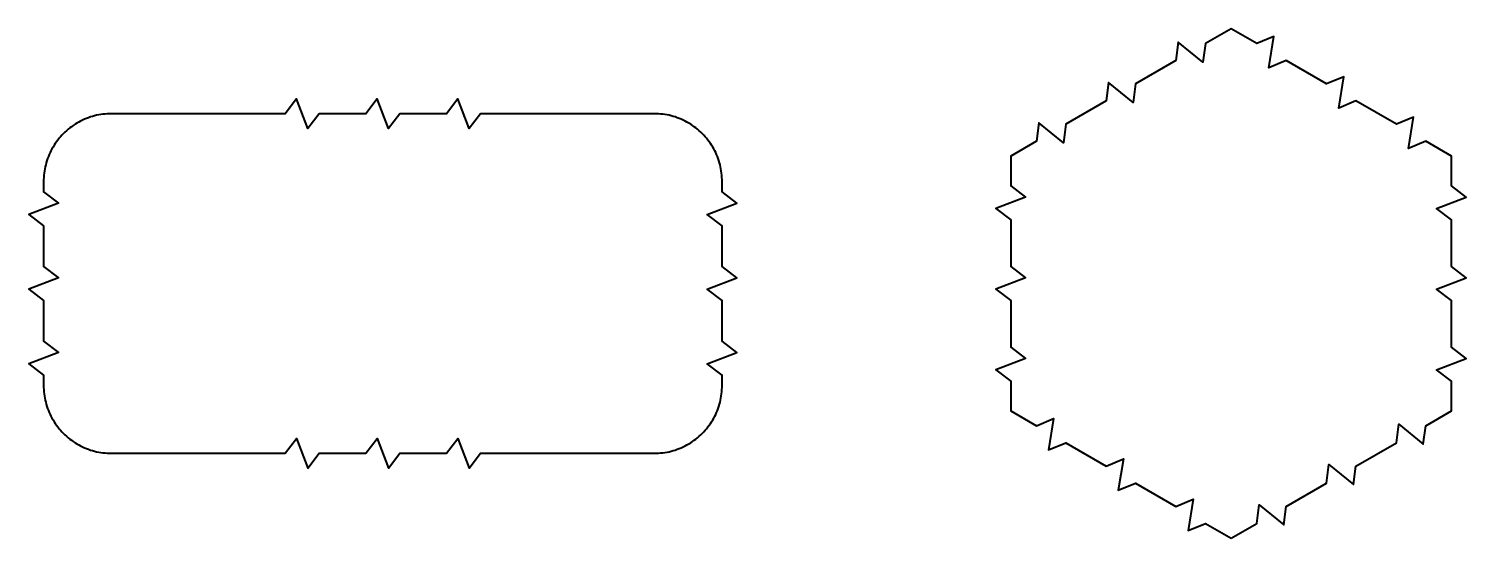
# Model space of a CAD drawing. Header units: millimetres. Extents: x -2 to 168, y -10 to 50.
import ezdxf

# ---------------------------------------------------------------- set-up
doc = ezdxf.new("R2010")
doc.units = ezdxf.units.MM
doc.layers.add('tmp-broken', color=250, linetype='Continuous', lineweight=40, true_color=0x000000)

msp = doc.modelspace()

# ---------------------------------------------------------------- linework, layer by layer
at = {"layer": 'tmp-broken', "color": 250, "linetype": 'Continuous', "lineweight": 40, "true_color": 0x000000}
for points in [[(140, -10), (143.03, -8.25), (143.31, -6.07), (146.22, -8.43), (146.5, -6.25), (151.26, -3.5), (151.54, -1.32), (154.44, -3.68), (154.72, -1.5), (159.49, 1.25), (159.77, 3.43), (162.67, 1.07), (162.95, 3.25), (165.98, 5), (165.98, 8.5), (164.23, 9.83), (167.73, 11.17), (165.98, 12.5), (165.98, 18), (164.23, 19.33), (167.73, 20.67), (165.98, 22), (165.98, 27.5), (164.23, 28.83), (167.73, 30.17), (165.98, 31.5), (165.98, 35), (162.95, 36.75), (160.92, 35.9), (161.52, 39.6), (159.49, 38.75), (154.72, 41.5), (152.69, 40.65), (153.29, 44.35), (151.26, 43.5), (146.5, 46.25), (144.47, 45.4), (145.06, 49.1), (143.03, 48.25), (140, 50), (136.97, 48.25), (136.69, 46.07), (133.78, 48.43), (133.5, 46.25), (128.74, 43.5), (128.46, 41.32), (125.56, 43.68), (125.28, 41.5), (120.51, 38.75), (120.23, 36.57), (117.33, 38.93), (117.05, 36.75), (114.02, 35), (114.02, 31.5), (115.77, 30.17), (112.27, 28.83), (114.02, 27.5), (114.02, 22), (115.77, 20.67), (112.27, 19.33), (114.02, 18), (114.02, 12.5), (115.77, 11.17), (112.27, 9.83), (114.02, 8.5), (114.02, 5), (117.05, 3.25), (119.08, 4.1), (118.48, 0.4), (120.51, 1.25), (125.28, -1.5), (127.31, -0.65), (126.71, -4.35), (128.74, -3.5), (133.5, -6.25), (135.53, -5.4), (134.94, -9.1), (136.97, -8.25), (140, -10)], [(8, 0), (28.5, 0), (29.83, 1.75), (31.17, -1.75), (32.5, 0), (38, 0), (39.33, 1.75), (40.67, -1.75), (42, 0), (47.5, 0), (48.83, 1.75), (50.17, -1.75), (51.5, 0), (72, 0), (72.25, 0), (72.5, 0.02), (72.75, 0.04), (73, 0.06), (73.25, 0.1), (73.5, 0.14), (73.75, 0.19), (73.99, 0.25), (74.23, 0.32), (74.47, 0.39), (74.71, 0.47), (74.94, 0.56), (75.18, 0.66), (75.41, 0.76), (75.63, 0.87), (75.85, 0.99), (76.07, 1.11), (76.29, 1.25), (76.5, 1.38), (76.7, 1.53), (76.9, 1.68), (77.1, 1.84), (77.29, 2), (77.48, 2.17), (77.66, 2.34), (77.83, 2.52), (78, 2.71), (78.16, 2.9), (78.32, 3.1), (78.47, 3.3), (78.62, 3.5), (78.75, 3.71), (78.89, 3.93), (79.01, 4.15), (79.13, 4.37), (79.24, 4.59), (79.34, 4.82), (79.44, 5.06), (79.53, 5.29), (79.61, 5.53), (79.68, 5.77), (79.75, 6.01), (79.81, 6.25), (79.86, 6.5), (79.9, 6.75), (79.94, 7), (79.96, 7.25), (79.98, 7.5), (80, 7.75), (80, 8), (80, 9.2), (78.25, 10.53), (81.75, 11.87), (80, 13.2), (80, 18), (78.25, 19.33), (81.75, 20.67), (80, 22), (80, 26.8), (78.25, 28.13), (81.75, 29.47), (80, 30.8), (80, 32), (80, 32.25), (79.98, 32.5), (79.96, 32.75), (79.94, 33), (79.9, 33.25), (79.86, 33.5), (79.81, 33.75), (79.75, 33.99), (79.68, 34.23), (79.61, 34.47), (79.53, 34.71), (79.44, 34.94), (79.34, 35.18), (79.24, 35.41), (79.13, 35.63), (79.01, 35.85), (78.89, 36.07), (78.75, 36.29), (78.62, 36.5), (78.47, 36.7), (78.32, 36.9), (78.16, 37.1), (78, 37.29), (77.83, 37.48), (77.66, 37.66), (77.48, 37.83), (77.29, 38), (77.1, 38.16), (76.9, 38.32), (76.7, 38.47), (76.5, 38.62), (76.29, 38.75), (76.07, 38.89), (75.85, 39.01), (75.63, 39.13), (75.41, 39.24), (75.18, 39.34), (74.94, 39.44), (74.71, 39.53), (74.47, 39.61), (74.23, 39.68), (73.99, 39.75), (73.75, 39.81), (73.5, 39.86), (73.25, 39.9), (73, 39.94), (72.75, 39.96), (72.5, 39.98), (72.25, 40), (72, 40), (51.5, 40), (50.17, 38.25), (48.83, 41.75), (47.5, 40), (42, 40), (40.67, 38.25), (39.33, 41.75), (38, 40), (32.5, 40), (31.17, 38.25), (29.83, 41.75), (28.5, 40), (8, 40), (7.75, 40), (7.5, 39.98), (7.25, 39.96), (7, 39.94), (6.75, 39.9), (6.5, 39.86), (6.25, 39.81), (6.01, 39.75), (5.77, 39.68), (5.53, 39.61), (5.29, 39.53), (5.06, 39.44), (4.82, 39.34), (4.59, 39.24), (4.37, 39.13), (4.15, 39.01), (3.93, 38.89), (3.71, 38.75), (3.5, 38.62), (3.3, 38.47), (3.1, 38.32), (2.9, 38.16), (2.71, 38), (2.52, 37.83), (2.34, 37.66), (2.17, 37.48), (2, 37.29), (1.84, 37.1), (1.68, 36.9), (1.53, 36.7), (1.38, 36.5), (1.25, 36.29), (1.11, 36.07), (0.99, 35.85), (0.87, 35.63), (0.76, 35.41), (0.66, 35.18), (0.56, 34.94), (0.47, 34.71), (0.39, 34.47), (0.32, 34.23), (0.25, 33.99), (0.19, 33.75), (0.14, 33.5), (0.1, 33.25), (0.06, 33), (0.04, 32.75), (0.02, 32.5), (0, 32.25), (0, 32), (0, 30.8), (1.75, 29.47), (-1.75, 28.13), (0, 26.8), (0, 22), (1.75, 20.67), (-1.75, 19.33), (0, 18), (0, 13.2), (1.75, 11.87), (-1.75, 10.53), (0, 9.2), (0, 8), (0, 8), (0, 7.75), (0.02, 7.5), (0.04, 7.25), (0.06, 7), (0.1, 6.75), (0.14, 6.5), (0.19, 6.25), (0.25, 6.01), (0.32, 5.77), (0.39, 5.53), (0.47, 5.29), (0.56, 5.06), (0.66, 4.82), (0.76, 4.59), (0.87, 4.37), (0.99, 4.15), (1.11, 3.93), (1.25, 3.71), (1.38, 3.5), (1.53, 3.3), (1.68, 3.1), (1.84, 2.9), (2, 2.71), (2.17, 2.52), (2.34, 2.34), (2.52, 2.17), (2.71, 2), (2.9, 1.84), (3.1, 1.68), (3.3, 1.53), (3.5, 1.38), (3.71, 1.25), (3.93, 1.11), (4.15, 0.99), (4.37, 0.87), (4.59, 0.76), (4.82, 0.66), (5.06, 0.56), (5.29, 0.47), (5.53, 0.39), (5.77, 0.32), (6.01, 0.25), (6.25, 0.19), (6.5, 0.14), (6.75, 0.1), (7, 0.06), (7.25, 0.04), (7.5, 0.02), (7.75, 0), (8, 0), (8, 0)]]:
    msp.add_lwpolyline(points, close=True, dxfattribs=at)

doc.saveas('drawing.dxf')
